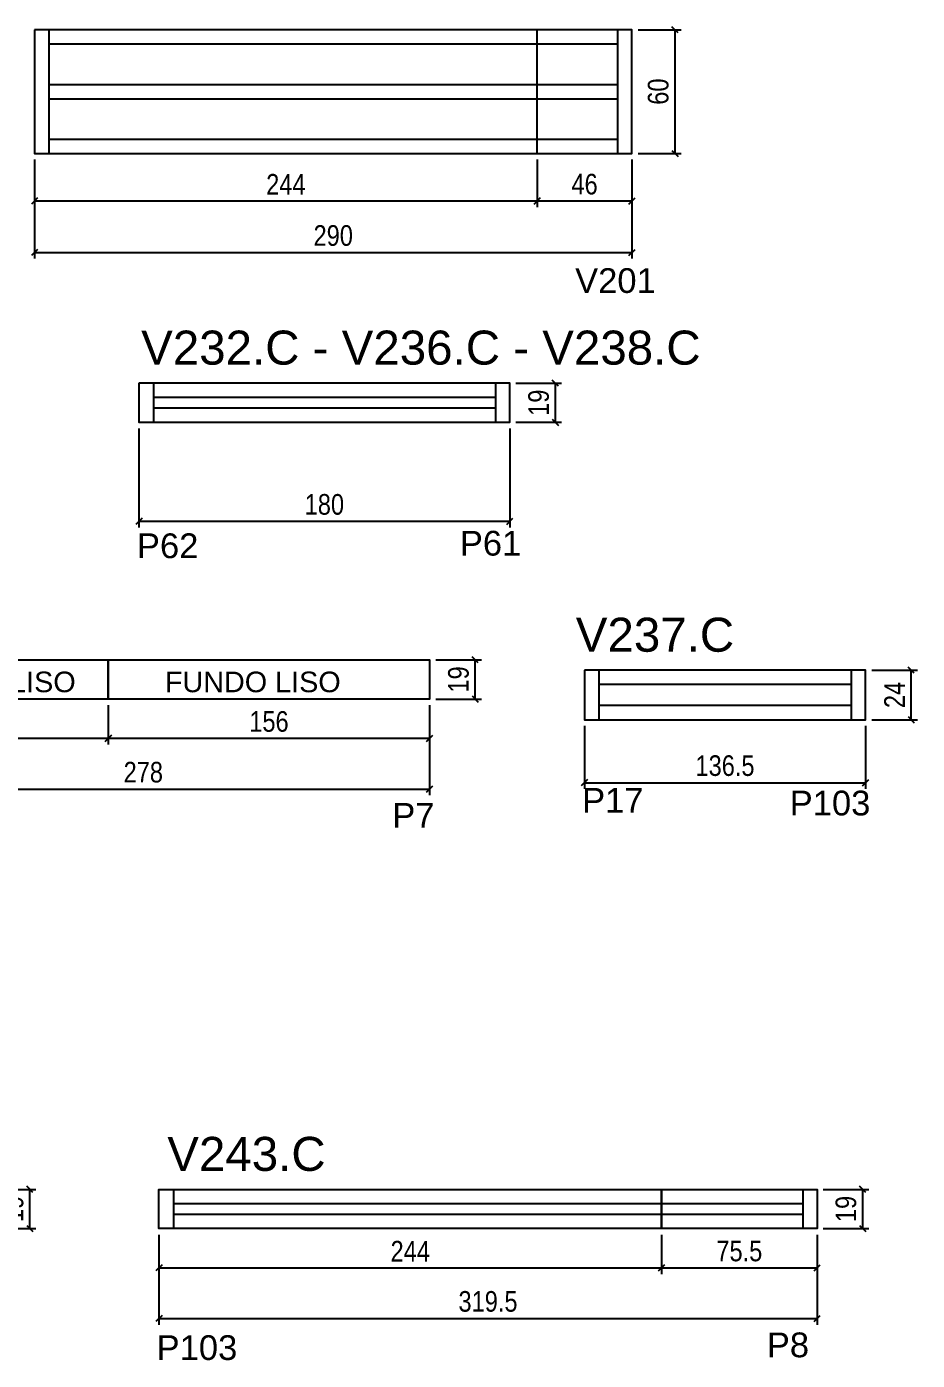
# Model space of a CAD drawing. Extents: x 1668 to 3027, y 15159 to 17752.
# Drawn here: x 2595 to 3027, y 15159 to 15806 of the extents above; entities that cross this region are included whole.
import ezdxf

# ---------------------------------------------------------------- set-up
doc = ezdxf.new("R2010")
doc.units = 0
for name, color, linetype in [('5', 5, 'Continuous'), ('COTA', 241, 'Continuous'), ('NOMENCLATURA', 7, 'Continuous'), ('Painéis', 200, 'Continuous'), ('SARR_2.2x7', 40, 'Continuous')]:
    doc.layers.add(name, color=color, linetype=linetype)
doc.styles.add('COTA TECNICA', font='techl___.ttf', dxfattribs={"height": 10})
doc.styles.add('COTA TECNICA-50', font='techl___.ttf', dxfattribs={"height": 10})
doc.styles.get("Standard").update_dxf_attribs({"font": 'arial.ttf'})
doc.dimstyles.new('COTA PAINEL-50', dxfattribs={"dimtxt": 10, "dimasz": 3, "dimexe": 3, "dimexo": 3, "dimgap": 3, "dimtad": 1, "dimdec": 1, "dimzin": 12, "dimdsep": 46, "dimtxsty": 'COTA TECNICA-50', "dimblk1": 'OBLIQUE', "dimblk2": 'OBLIQUE', "dimsah": 1, "dimcen": 0.9, "dimclrd": 4, "dimclre": 4, "dimclrt": 240, "dimadec": 1, "dimazin": 3, "dimtfac": 1, "dimtdec": 1, "dimtmove": 0, "dimatfit": 3, "dimfxl": 1, "dimtolj": 1, "dimtzin": 12, "dimarcsym": 0})
doc.dimstyles.new('PAINEL', dxfattribs={"dimtxt": 10, "dimasz": 3, "dimexe": 3, "dimexo": 3, "dimgap": 3, "dimtad": 1, "dimdec": 1, "dimzin": 12, "dimdsep": 46, "dimtxsty": 'COTA TECNICA', "dimblk1": 'OBLIQUE', "dimblk2": 'OBLIQUE', "dimsah": 1, "dimcen": 0.9, "dimclrd": 4, "dimclre": 4, "dimclrt": 240, "dimadec": 1, "dimazin": 3, "dimtfac": 1, "dimtdec": 1, "dimtmove": 0, "dimatfit": 3, "dimfxl": 1, "dimtolj": 1, "dimtzin": 12, "dimarcsym": 0})

# ---------------------------------------------------------------- blocks, each defined once
blk = doc.blocks.new('_Oblique')
at = {"color": 0, "linetype": 'ByBlock', "lineweight": -2}
blk.add_line((-0.5, -0.5), (0.5, 0.5), dxfattribs=at)
blk = doc.blocks.new('*D196')
at = {"layer": 'Defpoints', "color": 0, "transparency": 16777216}
for p in [(2888.54, 15804.15), (2888.54, 15744.15), (2909.44, 15744.15)]:
    blk.add_point(p, dxfattribs=at)
at = {"layer": 'Painéis', "color": 4, "lineweight": -2, "transparency": 16777216}
for p, q in [((2891.54, 15804.15), (2912.44, 15804.15)), ((2909.44, 15804.15), (2909.44, 15744.15)), ((2891.54, 15744.15), (2912.44, 15744.15))]:
    blk.add_line(p, q, dxfattribs=at)
at = {"layer": 'Painéis', "color": 4, "lineweight": -2, "transparency": 16777216, "xscale": 3, "yscale": 3, "zscale": 3}
for p, rotation in [((2909.44, 15804.15), 90), ((2909.44, 15744.15), 270)]:
    blk.add_blockref('_Oblique', p, dxfattribs=dict(at, rotation=rotation))
at = {"layer": 'Painéis', "color": 240, "transparency": 16777216, "insert": (2901.34, 15774.15), "char_height": 10, "attachment_point": 5, "rotation": 90, "style": 'COTA TECNICA'}
blk.add_mtext('\\A1;60', dxfattribs=at)
blk = doc.blocks.new('*D197')
at = {"layer": 'COTA', "color": 4, "linetype": 'ByBlock', "lineweight": -2, "transparency": 16777216}
for p, q in [((2598.54, 15741.15), (2598.54, 15693.15)), ((2888.54, 15741.15), (2888.54, 15693.15)), ((2598.54, 15696.15), (2888.54, 15696.15))]:
    blk.add_line(p, q, dxfattribs=at)
at = {"layer": 'Defpoints', "color": 0, "linetype": 'ByBlock', "transparency": 16777216}
for p in [(2598.54, 15744.15), (2888.54, 15744.15), (2888.54, 15696.15)]:
    blk.add_point(p, dxfattribs=at)
at = {"layer": 'COTA', "color": 4, "linetype": 'ByBlock', "lineweight": -2, "transparency": 16777216, "xscale": 3, "yscale": 3, "zscale": 3, "rotation": 180}
blk.add_blockref('_Oblique', (2598.54, 15696.15), dxfattribs=at)
at = {"layer": 'COTA', "color": 4, "linetype": 'ByBlock', "lineweight": -2, "transparency": 16777216, "xscale": 3, "yscale": 3, "zscale": 3}
blk.add_blockref('_Oblique', (2888.54, 15696.15), dxfattribs=at)
at = {"layer": 'COTA', "color": 240, "linetype": 'ByBlock', "transparency": 16777216, "insert": (2743.54, 15704.29), "char_height": 10, "attachment_point": 5, "style": 'COTA TECNICA-50'}
blk.add_mtext('\\A1;290', dxfattribs=at)
blk = doc.blocks.new('*D198')
at = {"layer": 'Defpoints', "color": 0, "transparency": 16777216}
for p in [(2598.54, 15744.15), (2842.54, 15744.15), (2842.54, 15721.11)]:
    blk.add_point(p, dxfattribs=at)
at = {"layer": 'Painéis', "color": 4, "lineweight": -2, "transparency": 16777216}
for p, q in [((2598.54, 15741.15), (2598.54, 15718.11)), ((2842.54, 15741.15), (2842.54, 15718.11)), ((2598.54, 15721.11), (2842.54, 15721.11))]:
    blk.add_line(p, q, dxfattribs=at)
at = {"layer": 'Painéis', "color": 4, "lineweight": -2, "transparency": 16777216, "xscale": 3, "yscale": 3, "zscale": 3, "rotation": 180}
blk.add_blockref('_Oblique', (2598.54, 15721.11), dxfattribs=at)
at = {"layer": 'Painéis', "color": 4, "lineweight": -2, "transparency": 16777216, "xscale": 3, "yscale": 3, "zscale": 3}
blk.add_blockref('_Oblique', (2842.54, 15721.11), dxfattribs=at)
at = {"layer": 'Painéis', "color": 240, "transparency": 16777216, "insert": (2720.54, 15729.19), "char_height": 10, "attachment_point": 5, "style": 'COTA TECNICA'}
blk.add_mtext('\\A1;244', dxfattribs=at)
blk = doc.blocks.new('*D199')
at = {"layer": 'Defpoints', "color": 0, "transparency": 16777216}
for p in [(2842.54, 15744.15), (2888.54, 15744.15), (2888.54, 15721.11)]:
    blk.add_point(p, dxfattribs=at)
at = {"layer": 'Painéis', "color": 4, "lineweight": -2, "transparency": 16777216}
for p, q in [((2842.54, 15741.15), (2842.54, 15718.11)), ((2888.54, 15741.15), (2888.54, 15718.11)), ((2842.54, 15721.11), (2888.54, 15721.11))]:
    blk.add_line(p, q, dxfattribs=at)
at = {"layer": 'Painéis', "color": 4, "lineweight": -2, "transparency": 16777216, "xscale": 3, "yscale": 3, "zscale": 3, "rotation": 180}
blk.add_blockref('_Oblique', (2842.54, 15721.11), dxfattribs=at)
at = {"layer": 'Painéis', "color": 4, "lineweight": -2, "transparency": 16777216, "xscale": 3, "yscale": 3, "zscale": 3}
blk.add_blockref('_Oblique', (2888.54, 15721.11), dxfattribs=at)
at = {"layer": 'Painéis', "color": 240, "transparency": 16777216, "insert": (2865.54, 15729.21), "char_height": 10, "attachment_point": 5, "style": 'COTA TECNICA'}
blk.add_mtext('\\A1;46', dxfattribs=at)
blk = doc.blocks.new('*D219')
at = {"layer": 'COTA', "color": 4, "linetype": 'ByBlock', "lineweight": -2, "transparency": 16777216}
for p, q in [((2649.24, 15610.75), (2649.24, 15562.76)), ((2829.24, 15610.75), (2829.24, 15562.76)), ((2649.24, 15565.76), (2829.24, 15565.76))]:
    blk.add_line(p, q, dxfattribs=at)
at = {"layer": 'Defpoints', "color": 0, "linetype": 'ByBlock', "transparency": 16777216}
for p in [(2649.24, 15613.75), (2829.24, 15613.75), (2829.24, 15565.76)]:
    blk.add_point(p, dxfattribs=at)
at = {"layer": 'COTA', "color": 4, "linetype": 'ByBlock', "lineweight": -2, "transparency": 16777216, "xscale": 3, "yscale": 3, "zscale": 3, "rotation": 180}
blk.add_blockref('_Oblique', (2649.24, 15565.76), dxfattribs=at)
at = {"layer": 'COTA', "color": 4, "linetype": 'ByBlock', "lineweight": -2, "transparency": 16777216, "xscale": 3, "yscale": 3, "zscale": 3}
blk.add_blockref('_Oblique', (2829.24, 15565.76), dxfattribs=at)
at = {"layer": 'COTA', "color": 240, "linetype": 'ByBlock', "transparency": 16777216, "insert": (2739.24, 15573.88), "char_height": 10, "attachment_point": 5, "style": 'COTA TECNICA-50'}
blk.add_mtext('\\A1;180', dxfattribs=at)
blk = doc.blocks.new('*D220')
at = {"layer": 'COTA', "color": 4, "lineweight": -2, "transparency": 16777216}
for p, q in [((2832.24, 15632.75), (2854.36, 15632.75)), ((2851.36, 15613.75), (2851.36, 15632.75)), ((2832.24, 15613.75), (2854.36, 15613.75))]:
    blk.add_line(p, q, dxfattribs=at)
at = {"layer": 'Defpoints', "color": 0, "transparency": 16777216}
for p in [(2829.24, 15632.75), (2851.36, 15632.75), (2829.24, 15613.75)]:
    blk.add_point(p, dxfattribs=at)
at = {"layer": 'COTA', "color": 4, "lineweight": -2, "transparency": 16777216, "xscale": 3, "yscale": 3, "zscale": 3}
for p, rotation in [((2851.36, 15632.75), 90), ((2851.36, 15613.75), 270)]:
    blk.add_blockref('_Oblique', p, dxfattribs=dict(at, rotation=rotation))
at = {"layer": 'COTA', "color": 240, "transparency": 16777216, "insert": (2843.27, 15623.25), "char_height": 10, "attachment_point": 5, "rotation": 90, "style": 'COTA TECNICA'}
blk.add_mtext('\\A1;19', dxfattribs=at)
blk = doc.blocks.new('*D229')
at = {"layer": 'COTA', "color": 4, "linetype": 'ByBlock', "lineweight": -2, "transparency": 16777216}
for p, q in [((2512.34, 15476.54), (2512.34, 15457.48)), ((2634.34, 15476.54), (2634.34, 15457.48)), ((2512.34, 15460.48), (2634.34, 15460.48))]:
    blk.add_line(p, q, dxfattribs=at)
at = {"layer": 'Defpoints', "color": 0, "linetype": 'ByBlock', "transparency": 16777216}
for p in [(2512.34, 15479.54), (2634.34, 15479.54), (2634.34, 15460.48)]:
    blk.add_point(p, dxfattribs=at)
at = {"layer": 'COTA', "color": 4, "linetype": 'ByBlock', "lineweight": -2, "transparency": 16777216, "xscale": 3, "yscale": 3, "zscale": 3, "rotation": 180}
blk.add_blockref('_Oblique', (2512.34, 15460.48), dxfattribs=at)
at = {"layer": 'COTA', "color": 4, "linetype": 'ByBlock', "lineweight": -2, "transparency": 16777216, "xscale": 3, "yscale": 3, "zscale": 3}
blk.add_blockref('_Oblique', (2634.34, 15460.48), dxfattribs=at)
at = {"layer": 'COTA', "color": 240, "linetype": 'ByBlock', "transparency": 16777216, "insert": (2573.34, 15468.54), "char_height": 10, "attachment_point": 5, "style": 'COTA TECNICA-50'}
blk.add_mtext('\\A1;122', dxfattribs=at)
blk = doc.blocks.new('*D230')
at = {"layer": 'COTA', "color": 4, "linetype": 'ByBlock', "lineweight": -2, "transparency": 16777216}
for p, q in [((2634.34, 15476.54), (2634.34, 15457.48)), ((2790.34, 15476.54), (2790.34, 15457.48)), ((2634.34, 15460.48), (2790.34, 15460.48))]:
    blk.add_line(p, q, dxfattribs=at)
at = {"layer": 'Defpoints', "color": 0, "linetype": 'ByBlock', "transparency": 16777216}
for p in [(2634.34, 15479.54), (2790.34, 15479.54), (2790.34, 15460.48)]:
    blk.add_point(p, dxfattribs=at)
at = {"layer": 'COTA', "color": 4, "linetype": 'ByBlock', "lineweight": -2, "transparency": 16777216, "xscale": 3, "yscale": 3, "zscale": 3, "rotation": 180}
blk.add_blockref('_Oblique', (2634.34, 15460.48), dxfattribs=at)
at = {"layer": 'COTA', "color": 4, "linetype": 'ByBlock', "lineweight": -2, "transparency": 16777216, "xscale": 3, "yscale": 3, "zscale": 3}
blk.add_blockref('_Oblique', (2790.34, 15460.48), dxfattribs=at)
at = {"layer": 'COTA', "color": 240, "linetype": 'ByBlock', "transparency": 16777216, "insert": (2712.34, 15468.59), "char_height": 10, "attachment_point": 5, "style": 'COTA TECNICA-50'}
blk.add_mtext('\\A1;156', dxfattribs=at)
blk = doc.blocks.new('*D231')
at = {"layer": 'COTA', "color": 4, "lineweight": -2, "transparency": 16777216}
for p, q in [((2512.34, 15476.54), (2512.34, 15432.9)), ((2790.34, 15476.54), (2790.34, 15432.9)), ((2512.34, 15435.9), (2790.34, 15435.9))]:
    blk.add_line(p, q, dxfattribs=at)
at = {"layer": 'Defpoints', "color": 0, "transparency": 16777216}
for p in [(2512.34, 15479.54), (2790.34, 15479.54), (2790.34, 15435.9)]:
    blk.add_point(p, dxfattribs=at)
at = {"layer": 'COTA', "color": 4, "lineweight": -2, "transparency": 16777216, "xscale": 3, "yscale": 3, "zscale": 3, "rotation": 180}
blk.add_blockref('_Oblique', (2512.34, 15435.9), dxfattribs=at)
at = {"layer": 'COTA', "color": 4, "lineweight": -2, "transparency": 16777216, "xscale": 3, "yscale": 3, "zscale": 3}
blk.add_blockref('_Oblique', (2790.34, 15435.9), dxfattribs=at)
at = {"layer": 'COTA', "color": 240, "transparency": 16777216, "insert": (2651.34, 15444), "char_height": 10, "attachment_point": 5, "style": 'COTA TECNICA'}
blk.add_mtext('\\A1;278', dxfattribs=at)
blk = doc.blocks.new('*D232')
at = {"layer": 'COTA', "color": 4, "lineweight": -2, "transparency": 16777216}
for p, q in [((2793.34, 15498.54), (2815.46, 15498.54)), ((2812.46, 15479.54), (2812.46, 15498.54)), ((2793.34, 15479.54), (2815.46, 15479.54))]:
    blk.add_line(p, q, dxfattribs=at)
at = {"layer": 'Defpoints', "color": 0, "transparency": 16777216}
for p in [(2790.34, 15498.54), (2812.46, 15498.54), (2790.34, 15479.54)]:
    blk.add_point(p, dxfattribs=at)
at = {"layer": 'COTA', "color": 4, "lineweight": -2, "transparency": 16777216, "xscale": 3, "yscale": 3, "zscale": 3}
for p, rotation in [((2812.46, 15498.54), 90), ((2812.46, 15479.54), 270)]:
    blk.add_blockref('_Oblique', p, dxfattribs=dict(at, rotation=rotation))
at = {"layer": 'COTA', "color": 240, "transparency": 16777216, "insert": (2804.37, 15489.04), "char_height": 10, "attachment_point": 5, "rotation": 90, "style": 'COTA TECNICA'}
blk.add_mtext('\\A1;19', dxfattribs=at)
blk = doc.blocks.new('*D233')
at = {"layer": 'COTA', "color": 4, "linetype": 'ByBlock', "lineweight": -2, "transparency": 16777216}
for p, q in [((2865.46, 15466.51), (2865.46, 15435.95)), ((3001.96, 15466.51), (3001.96, 15435.95)), ((2865.46, 15438.95), (3001.96, 15438.95))]:
    blk.add_line(p, q, dxfattribs=at)
at = {"layer": 'Defpoints', "color": 0, "linetype": 'ByBlock', "transparency": 16777216}
for p in [(2865.46, 15469.51), (3001.96, 15469.51), (3001.96, 15438.95)]:
    blk.add_point(p, dxfattribs=at)
at = {"layer": 'COTA', "color": 4, "linetype": 'ByBlock', "lineweight": -2, "transparency": 16777216, "xscale": 3, "yscale": 3, "zscale": 3, "rotation": 180}
blk.add_blockref('_Oblique', (2865.46, 15438.95), dxfattribs=at)
at = {"layer": 'COTA', "color": 4, "linetype": 'ByBlock', "lineweight": -2, "transparency": 16777216, "xscale": 3, "yscale": 3, "zscale": 3}
blk.add_blockref('_Oblique', (3001.96, 15438.95), dxfattribs=at)
at = {"layer": 'COTA', "color": 240, "linetype": 'ByBlock', "transparency": 16777216, "insert": (2933.71, 15447.17), "char_height": 10, "attachment_point": 5, "style": 'COTA TECNICA-50'}
blk.add_mtext('\\A1;136.5', dxfattribs=at)
blk = doc.blocks.new('*D234')
at = {"layer": 'COTA', "color": 4, "lineweight": -2, "transparency": 16777216}
for p, q in [((3004.96, 15493.51), (3027.08, 15493.51)), ((3024.08, 15469.51), (3024.08, 15493.51)), ((3004.96, 15469.51), (3027.08, 15469.51))]:
    blk.add_line(p, q, dxfattribs=at)
at = {"layer": 'Defpoints', "color": 0, "transparency": 16777216}
for p in [(3001.96, 15493.51), (3024.08, 15493.51), (3001.96, 15469.51)]:
    blk.add_point(p, dxfattribs=at)
at = {"layer": 'COTA', "color": 4, "lineweight": -2, "transparency": 16777216, "xscale": 3, "yscale": 3, "zscale": 3}
for p, rotation in [((3024.08, 15493.51), 90), ((3024.08, 15469.51), 270)]:
    blk.add_blockref('_Oblique', p, dxfattribs=dict(at, rotation=rotation))
at = {"layer": 'COTA', "color": 240, "transparency": 16777216, "insert": (3016.01, 15481.51), "char_height": 10, "attachment_point": 5, "rotation": 90, "style": 'COTA TECNICA'}
blk.add_mtext('\\A1;24', dxfattribs=at)
blk = doc.blocks.new('*D240')
at = {"layer": 'COTA', "color": 4, "lineweight": -2, "transparency": 16777216}
for p, q in [((2577.13, 15241.7), (2599.25, 15241.7)), ((2596.25, 15222.7), (2596.25, 15241.7)), ((2577.13, 15222.7), (2599.25, 15222.7))]:
    blk.add_line(p, q, dxfattribs=at)
at = {"layer": 'Defpoints', "color": 0, "transparency": 16777216}
for p in [(2574.13, 15241.7), (2596.25, 15241.7), (2574.13, 15222.7)]:
    blk.add_point(p, dxfattribs=at)
at = {"layer": 'COTA', "color": 4, "lineweight": -2, "transparency": 16777216, "xscale": 3, "yscale": 3, "zscale": 3}
for p, rotation in [((2596.25, 15241.7), 90), ((2596.25, 15222.7), 270)]:
    blk.add_blockref('_Oblique', p, dxfattribs=dict(at, rotation=rotation))
at = {"layer": 'COTA', "color": 240, "transparency": 16777216, "insert": (2588.16, 15232.2), "char_height": 10, "attachment_point": 5, "rotation": 90, "style": 'COTA TECNICA'}
blk.add_mtext('\\A1;19', dxfattribs=at)
blk = doc.blocks.new('*D241')
at = {"layer": 'COTA', "color": 4, "linetype": 'ByBlock', "lineweight": -2, "transparency": 16777216}
for p, q in [((2658.92, 15219.7), (2658.92, 15200.65)), ((2902.92, 15219.7), (2902.92, 15200.65)), ((2658.92, 15203.65), (2902.92, 15203.65))]:
    blk.add_line(p, q, dxfattribs=at)
at = {"layer": 'Defpoints', "color": 0, "linetype": 'ByBlock', "transparency": 16777216}
for p in [(2658.92, 15222.7), (2902.92, 15222.7), (2902.92, 15203.65)]:
    blk.add_point(p, dxfattribs=at)
at = {"layer": 'COTA', "color": 4, "linetype": 'ByBlock', "lineweight": -2, "transparency": 16777216, "xscale": 3, "yscale": 3, "zscale": 3, "rotation": 180}
blk.add_blockref('_Oblique', (2658.92, 15203.65), dxfattribs=at)
at = {"layer": 'COTA', "color": 4, "linetype": 'ByBlock', "lineweight": -2, "transparency": 16777216, "xscale": 3, "yscale": 3, "zscale": 3}
blk.add_blockref('_Oblique', (2902.92, 15203.65), dxfattribs=at)
at = {"layer": 'COTA', "color": 240, "linetype": 'ByBlock', "transparency": 16777216, "insert": (2780.92, 15211.72), "char_height": 10, "attachment_point": 5, "style": 'COTA TECNICA-50'}
blk.add_mtext('\\A1;244', dxfattribs=at)
blk = doc.blocks.new('*D242')
at = {"layer": 'COTA', "color": 4, "linetype": 'ByBlock', "lineweight": -2, "transparency": 16777216}
for p, q in [((2902.92, 15219.7), (2902.92, 15200.65)), ((2978.42, 15219.7), (2978.42, 15200.65)), ((2902.92, 15203.65), (2978.42, 15203.65))]:
    blk.add_line(p, q, dxfattribs=at)
at = {"layer": 'Defpoints', "color": 0, "linetype": 'ByBlock', "transparency": 16777216}
for p in [(2902.92, 15222.7), (2978.42, 15222.7), (2978.42, 15203.65)]:
    blk.add_point(p, dxfattribs=at)
at = {"layer": 'COTA', "color": 4, "linetype": 'ByBlock', "lineweight": -2, "transparency": 16777216, "xscale": 3, "yscale": 3, "zscale": 3, "rotation": 180}
blk.add_blockref('_Oblique', (2902.92, 15203.65), dxfattribs=at)
at = {"layer": 'COTA', "color": 4, "linetype": 'ByBlock', "lineweight": -2, "transparency": 16777216, "xscale": 3, "yscale": 3, "zscale": 3}
blk.add_blockref('_Oblique', (2978.42, 15203.65), dxfattribs=at)
at = {"layer": 'COTA', "color": 240, "linetype": 'ByBlock', "transparency": 16777216, "insert": (2940.67, 15211.76), "char_height": 10, "attachment_point": 5, "style": 'COTA TECNICA-50'}
blk.add_mtext('\\A1;75.5', dxfattribs=at)
blk = doc.blocks.new('*D244')
at = {"layer": 'COTA', "color": 4, "lineweight": -2, "transparency": 16777216}
for p, q in [((2658.92, 15219.7), (2658.92, 15176.06)), ((2978.42, 15219.7), (2978.42, 15176.06)), ((2658.92, 15179.06), (2978.42, 15179.06))]:
    blk.add_line(p, q, dxfattribs=at)
at = {"layer": 'Defpoints', "color": 0, "transparency": 16777216}
for p in [(2658.92, 15222.7), (2978.42, 15222.7), (2978.42, 15179.06)]:
    blk.add_point(p, dxfattribs=at)
at = {"layer": 'COTA', "color": 4, "lineweight": -2, "transparency": 16777216, "xscale": 3, "yscale": 3, "zscale": 3, "rotation": 180}
blk.add_blockref('_Oblique', (2658.92, 15179.06), dxfattribs=at)
at = {"layer": 'COTA', "color": 4, "lineweight": -2, "transparency": 16777216, "xscale": 3, "yscale": 3, "zscale": 3}
blk.add_blockref('_Oblique', (2978.42, 15179.06), dxfattribs=at)
at = {"layer": 'COTA', "color": 240, "transparency": 16777216, "insert": (2818.67, 15187.31), "char_height": 10, "attachment_point": 5, "style": 'COTA TECNICA'}
blk.add_mtext('\\A1;319.5', dxfattribs=at)
blk = doc.blocks.new('*D243')
at = {"layer": 'COTA', "color": 4, "lineweight": -2, "transparency": 16777216}
for p, q in [((2981.42, 15241.7), (3003.54, 15241.7)), ((3000.54, 15222.7), (3000.54, 15241.7)), ((2981.42, 15222.7), (3003.54, 15222.7))]:
    blk.add_line(p, q, dxfattribs=at)
at = {"layer": 'Defpoints', "color": 0, "transparency": 16777216}
for p in [(2978.42, 15241.7), (3000.54, 15241.7), (2978.42, 15222.7)]:
    blk.add_point(p, dxfattribs=at)
at = {"layer": 'COTA', "color": 4, "lineweight": -2, "transparency": 16777216, "xscale": 3, "yscale": 3, "zscale": 3}
for p, rotation in [((3000.54, 15241.7), 90), ((3000.54, 15222.7), 270)]:
    blk.add_blockref('_Oblique', p, dxfattribs=dict(at, rotation=rotation))
at = {"layer": 'COTA', "color": 240, "transparency": 16777216, "insert": (2992.45, 15232.2), "char_height": 10, "attachment_point": 5, "rotation": 90, "style": 'COTA TECNICA'}
blk.add_mtext('\\A1;19', dxfattribs=at)

msp = doc.modelspace()

# ---------------------------------------------------------------- linework, layer by layer
at = {"layer": 'Painéis'}
msp.add_line((2842.54, 15744.15), (2842.54, 15804.15), dxfattribs=at)
for points in [[(2598.54, 15804.15), (2598.54, 15744.15), (2888.54, 15744.15), (2888.54, 15804.15), (2598.54, 15804.15)], [(2649.24, 15632.75), (2649.24, 15613.75), (2829.24, 15613.75), (2829.24, 15632.75), (2649.24, 15632.75)], [(2865.46, 15493.51), (2865.46, 15469.51), (3001.96, 15469.51), (3001.96, 15493.51), (2865.46, 15493.51)]]:
    msp.add_lwpolyline(points, dxfattribs=at)
for points in [[(2634.34, 15479.54), (2512.34, 15479.54), (2512.34, 15498.54), (2634.34, 15498.54)], [(2634.34, 15498.54), (2790.34, 15498.54), (2790.34, 15479.54), (2634.34, 15479.54)], [(2902.92, 15222.7), (2658.92, 15222.7), (2658.92, 15241.7), (2902.92, 15241.7)], [(2902.92, 15241.7), (2978.42, 15241.7), (2978.42, 15222.7), (2902.92, 15222.7)]]:
    msp.add_lwpolyline(points, close=True, dxfattribs=at)
at = {"layer": 'SARR_2.2x7', "linetype": 'Continuous'}
for p, q in [((2605.54, 15804.15), (2605.54, 15744.15)), ((2881.54, 15804.15), (2881.54, 15744.15)), ((2881.54, 15797.15), (2605.54, 15797.15)), ((2605.54, 15777.65), (2881.54, 15777.65)), ((2605.54, 15770.65), (2881.54, 15770.65)), ((2605.54, 15751.15), (2881.54, 15751.15)), ((2656.24, 15632.75), (2656.24, 15613.75)), ((2822.24, 15632.75), (2822.24, 15613.75)), ((2822.24, 15625.75), (2656.24, 15625.75)), ((2656.24, 15620.75), (2822.24, 15620.75)), ((2872.46, 15493.51), (2872.46, 15469.51)), ((2994.96, 15493.51), (2994.96, 15469.51)), ((2994.96, 15486.51), (2872.46, 15486.51)), ((2872.46, 15476.51), (2994.96, 15476.51)), ((2665.92, 15241.7), (2665.92, 15222.7)), ((2971.42, 15241.7), (2971.42, 15222.7)), ((2902.92, 15234.7), (2665.92, 15234.7)), ((2971.42, 15234.7), (2902.92, 15234.7)), ((2665.92, 15229.7), (2902.92, 15229.7)), ((2902.92, 15229.7), (2971.42, 15229.7))]:
    msp.add_line(p, q, dxfattribs=at)

# ---------------------------------------------------------------- texts
at = {"layer": '5', "linetype": 'Continuous'}
for s, p in [('V201', (2860.96, 15676.5)), ('P62', (2648.25, 15547.88)), ('P61', (2804.99, 15549.11)), ('P17', (2864.35, 15424.42)), ('P103', (2965.13, 15423.09)), ('P7', (2772.21, 15417.13)), ('P103', (2657.81, 15158.96)), ('P8', (2954.01, 15160.29))]:
    msp.add_text(s, height=12, rotation=359.99996, dxfattribs=at).set_placement(p)
at = {"layer": 'NOMENCLATURA', "linetype": 'Continuous'}
for s, height, p in [('V232.C - V236.C - V238.C', 16.5, (2650.29, 15641.73)), ('V237.C', 16.5, (2861.28, 15502.48)), ('FUNDO LISO', 10, (2533.15, 15482.84)), ('FUNDO LISO', 10, (2661.79, 15482.84)), ('V243.C', 16.5, (2662.98, 15250.67))]:
    msp.add_text(s, height=height, dxfattribs=at).set_placement(p)

# ---------------------------------------------------------------- dimensions: what is measured, and where the dimension line sits
at = {"layer": 'COTA', "color": 1, "linetype": 'ByBlock'}
for base, p1, p2, picture, middle in [((2888.54, 15696.15), (2598.54, 15744.15), (2888.54, 15744.15), '*D197', (2743.54, 15704.29)), ((2829.24, 15565.76), (2649.24, 15613.75), (2829.24, 15613.75), '*D219', (2739.24, 15573.88)), ((2634.34, 15460.48), (2512.34, 15479.54), (2634.34, 15479.54), '*D229', (2573.34, 15468.54)), ((2790.34, 15460.48), (2634.34, 15479.54), (2790.34, 15479.54), '*D230', (2712.34, 15468.59)), ((3001.96, 15438.95), (2865.46, 15469.51), (3001.96, 15469.51), '*D233', (2933.71, 15447.17)), ((2902.92, 15203.65), (2658.92, 15222.7), (2902.92, 15222.7), '*D241', (2780.92, 15211.72)), ((2978.42, 15203.65), (2902.92, 15222.7), (2978.42, 15222.7), '*D242', (2940.67, 15211.76))]:
    dim = msp.add_linear_dim(base=base, p1=p1, p2=p2, dimstyle='COTA PAINEL-50', override={"dimarcsym": 1}, dxfattribs=at)
    dim.commit()
    dim.dimension.update_dxf_attribs({"geometry": picture, "text_midpoint": middle})
at = {"layer": 'COTA'}
for base, p1, p2, picture, middle in [((2851.36, 15632.75), (2829.24, 15613.75), (2829.24, 15632.75), '*D220', (2843.27, 15623.25)), ((2812.46, 15498.54), (2790.34, 15479.54), (2790.34, 15498.54), '*D232', (2804.37, 15489.04)), ((3024.08, 15493.51), (3001.96, 15469.51), (3001.96, 15493.51), '*D234', (3016.01, 15481.51)), ((2596.25, 15241.7), (2574.13, 15222.7), (2574.13, 15241.7), '*D240', (2588.16, 15232.2)), ((3000.54, 15241.7), (2978.42, 15222.7), (2978.42, 15241.7), '*D243', (2992.45, 15232.2))]:
    dim = msp.add_linear_dim(base=base, p1=p1, p2=p2, angle=90, dimstyle='PAINEL', dxfattribs=at)
    dim.commit()
    dim.dimension.update_dxf_attribs({"geometry": picture, "text_midpoint": middle})
for base, p1, p2, picture, middle in [((2790.34, 15435.9), (2512.34, 15479.54), (2790.34, 15479.54), '*D231', (2651.34, 15444)), ((2978.42, 15179.06), (2658.92, 15222.7), (2978.42, 15222.7), '*D244', (2818.67, 15187.31))]:
    dim = msp.add_linear_dim(base=base, p1=p1, p2=p2, dimstyle='PAINEL', dxfattribs=at)
    dim.commit()
    dim.dimension.update_dxf_attribs({"geometry": picture, "text_midpoint": middle})
at = {"layer": 'Painéis'}
dim = msp.add_linear_dim(base=(2909.44, 15744.15), p1=(2888.54, 15804.15), p2=(2888.54, 15744.15), angle=90, dimstyle='PAINEL', dxfattribs=at)
dim.commit()
dim.dimension.update_dxf_attribs({"geometry": '*D196', "text_midpoint": (2901.34, 15774.15)})
for base, p1, p2, picture, middle in [((2842.54, 15721.11), (2598.54, 15744.15), (2842.54, 15744.15), '*D198', (2720.54, 15729.19)), ((2888.54, 15721.11), (2842.54, 15744.15), (2888.54, 15744.15), '*D199', (2865.54, 15729.21))]:
    dim = msp.add_linear_dim(base=base, p1=p1, p2=p2, dimstyle='PAINEL', dxfattribs=at)
    dim.commit()
    dim.dimension.update_dxf_attribs({"geometry": picture, "text_midpoint": middle})

doc.saveas('drawing.dxf')
